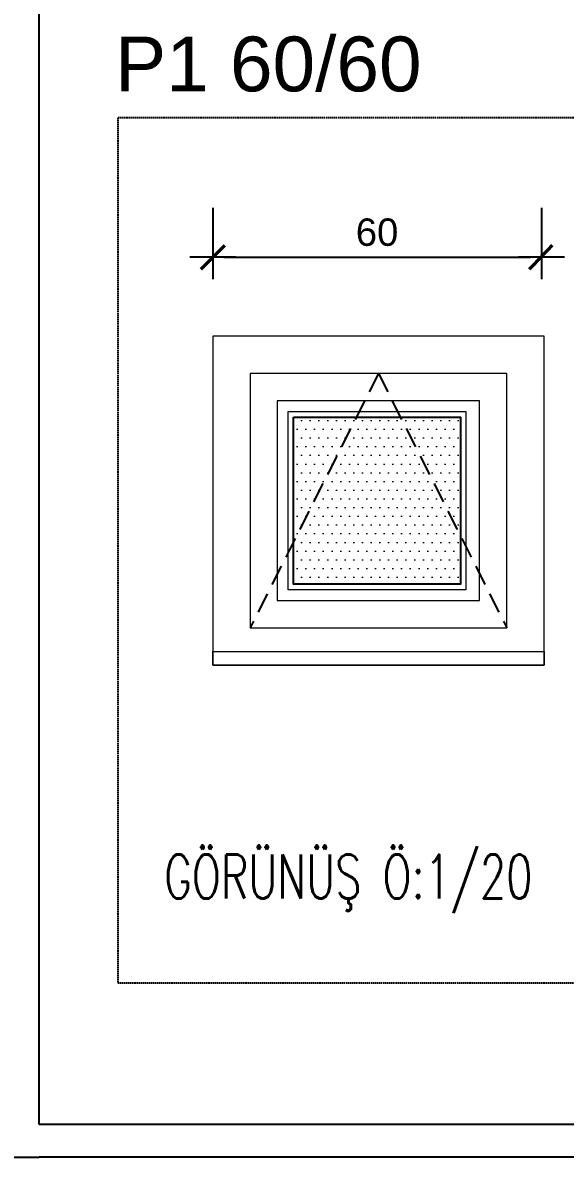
# Model space of a CAD drawing. Header units: centimetres. Extents: x -373760 to 14750, y -122502 to 29584.
# Drawn here: x -174430 to -171955, y -86589 to -81415 of the extents above; entities that cross this region are included whole.
import ezdxf
from ezdxf.enums import TextEntityAlignment as Align

# ---------------------------------------------------------------- set-up
doc = ezdxf.new("R2010")
doc.units = ezdxf.units.CM
for name, pattern in [('DASHED2', [0.375, 0.25, -0.125]), ('HIDDEN', [0.375, 0.25, -0.125]), ('HIDDEN2', [0.1875, 0.125, -0.0625])]:
    doc.linetypes.add(name, pattern=pattern)
for name, color, linetype, lineweight in [('Cam KGK', 131, 'Continuous', 5), ('hidden', 2, 'HIDDEN', 20), ('İZDÜŞÜM-TEKAY', 252, 'DASHED2', 25), ('KAPI', 205, 'Continuous', 25), ('MS denizlik', 233, 'Continuous', 18), ('OLCU', 7, 'Continuous', 25), ('OLCU IC DUSEY', 33, 'Continuous', 20), ('YAZI', 5, 'Continuous', 0), ('ÖLÇÜ', 3, 'Continuous', 25)]:
    doc.layers.add(name, color=color, linetype=linetype, lineweight=lineweight)
for name, color, linetype in [('CER', 4, 'Continuous'), ('KESIK-015', 252, 'HIDDEN2'), ('Tarama', 253, 'Continuous')]:
    doc.layers.add(name, color=color, linetype=linetype)
doc.layers.add('TAŞ GRİ İNCE', color=7, linetype='Continuous', lineweight=20, true_color=0x3b617d)
doc.styles.add('ARıAL', font='arial.ttf')
doc.styles.add('POZ', font='romanstw.shx', dxfattribs={"width": 0.8})
doc.styles.get("Standard").update_dxf_attribs({"font": 'arial.ttf'})
doc.dimstyles.new('içölçü', dxfattribs={"dimtxt": 10, "dimasz": 5, "dimexe": 4, "dimexo": 1, "dimgap": 1, "dimtad": 2, "dimdec": 0, "dimzin": 0, "dimdsep": 46, "dimtxsty": 'Standard', "dimblk": 'ARCHTICK', "dimcen": 1, "dimdle": 3, "dimadec": 0, "dimazin": 0, "dimtfac": 1, "dimtdec": 0, "dimtofl": 0, "dimtmove": 0, "dimatfit": 3, "dimldrblk": 'ARCHTICK', "dimfxl": 1, "dimtolj": 1, "dimtzin": 0, "dimarcsym": 0})

# ---------------------------------------------------------------- blocks, each defined once
blk = doc.blocks.new('SAG1')
at = {"layer": 'OLCU', "color": 1}
for p, q in [((0, -4.5), (0, 2)), ((-2.1, 0), (2.1, 0))]:
    blk.add_line(p, q, dxfattribs=at)
at = {"layer": 'OLCU', "color": 1, "const_width": 0.3}
blk.add_lwpolyline([(-1.1, -1.1), (1.1, 1.1)], dxfattribs=at)
blk = doc.blocks.new('SOL1')
at = {"color": 1, "const_width": 0.3}
blk.add_lwpolyline([(-1.1, -1.1), (1, 1.1)], dxfattribs=at)
at = {"layer": 'OLCU', "color": 1}
for p, q in [((0, 4.5), (0, -2)), ((2.1, 0), (-2.1, 0))]:
    blk.add_line(p, q, dxfattribs=at)
blk = doc.blocks.new('*D728')
at = {"layer": 'Defpoints', "color": 0, "transparency": 16777216}
for p in [(15743.13, -7861.47), (15683.17, -7883.27), (15743.13, -7883.27)]:
    blk.add_point(p, dxfattribs=at)
at = {"layer": 'OLCU IC DUSEY', "color": 145, "lineweight": -2, "transparency": 16777216}
blk.add_line((15685.17, -7861.47), (15741.13, -7861.47), dxfattribs=at)
at = {"layer": 'OLCU IC DUSEY', "color": 145, "lineweight": -2, "transparency": 16777216, "xscale": 2, "yscale": 2, "zscale": 2, "rotation": 180}
blk.add_blockref('SAG1', (15683.17, -7861.47), dxfattribs=at)
at = {"layer": 'OLCU IC DUSEY', "color": 145, "lineweight": -2, "transparency": 16777216, "xscale": 2, "yscale": 2, "zscale": 2}
blk.add_blockref('SOL1', (15743.13, -7861.47), dxfattribs=at)
at = {"layer": 'OLCU IC DUSEY', "color": 1, "transparency": 16777216, "insert": (15713.15, -7856.92), "char_height": 5, "attachment_point": 5, "style": 'ARıAL'}
blk.add_mtext('\\A1;60', dxfattribs=at)
blk = doc.blocks.new('_ArchTick')
at = {"color": 0, "linetype": 'ByBlock', "const_width": 0.15}
blk.add_lwpolyline([(-0.5, -0.5), (0.5, 0.5)], dxfattribs=at)
blk = doc.blocks.new('QD')
at = {"layer": 'Tarama', "lineweight": 0, "ltscale": 20}
h = blk.add_hatch(dxfattribs=at)
h.set_pattern_fill('DOTS', color=251)
h.set_pattern_definition([(0, (-2031021.3786, 1835508.6023), (0.79375, 1.5875), [0, -1.5875])])
h.paths.add_polyline_path([(32.07, 72.7), (62.51, 72.7), (62.51, 103.19), (32.07, 103.19)])
at = {"layer": 'Cam KGK', "ltscale": 0.5}
blk.add_lwpolyline([(31.07, 104.19), (63.51, 104.19), (63.51, 71.7), (31.07, 71.7)], close=True, dxfattribs=at)
at = {"layer": 'hidden', "color": 252, "ltscale": 15}
blk.add_line((77.77, 57.94), (17.31, 57.94), dxfattribs=at)
at = {"layer": 'İZDÜŞÜM-TEKAY'}
blk.add_lwpolyline([(224.54, 157.8), (0, 157.8), (0, 0), (224.54, 0)], close=True, dxfattribs=at)
at = {"layer": 'KAPI', "ltscale": 0.5}
blk.add_lwpolyline([(32.07, 103.19), (62.51, 103.19), (62.51, 72.7), (32.07, 72.7)], close=True, dxfattribs=at)
at = {"layer": 'KESIK-015', "ltscale": 30}
for q in [(24.11, 64.74), (70.97, 64.74)]:
    blk.add_line((47.54, 111.14), q, dxfattribs=at)
at = {"layer": 'MS denizlik'}
blk.add_lwpolyline([(17.31, 60.44), (77.77, 60.44), (77.77, 57.94), (17.31, 57.94), (17.31, 60.44), (17.31, 60.44)], dxfattribs=at)
at = {"layer": 'TAŞ GRİ İNCE', "ltscale": 5}
for points in [[(77.77, 117.94), (17.31, 117.94), (17.31, 57.94), (77.77, 57.94)], [(70.97, 111.14), (24.11, 111.14), (24.11, 64.74), (70.97, 64.74)], [(65.99, 106.16), (29.09, 106.16), (29.09, 69.72), (65.99, 69.72)]]:
    blk.add_lwpolyline(points, close=True, dxfattribs=at)
at = {"layer": 'YAZI', "lineweight": 70, "style": 'POZ', "width": 0.7}
blk.add_text('GÖRÜNÜŞ Ö:1/20', height=8, dxfattribs=at).set_placement((75.65, 15.38), align=Align.RIGHT)
at = {"layer": 'YAZI', "insert": (-0.51, 167.53), "char_height": 10, "width": 4439.1091, "attachment_point": 4}
blk.add_mtext('P1 60/60', dxfattribs=at)
at = {"layer": 'OLCU IC DUSEY'}
dim = blk.add_linear_dim(base=(77.27, 132.34), p1=(17.31, 110.55), p2=(77.27, 110.55), dimstyle='içölçü', override={"dimscale": 1, "dimtxt": 5}, dxfattribs=at)
dim.commit()
dim.dimension.update_dxf_attribs({"geometry": '*D728', "text_midpoint": (47.29, 136.89), "insert": (-15665.86, 7993.81)})

msp = doc.modelspace()

# ---------------------------------------------------------------- linework, layer by layer
at = {"layer": 'CER', "color": 2}
for points in [[(-174354.96, -56588.86), (-182436.51, -56588.86), (-182436.51, -86588.86), (-174354.96, -86588.86)], [(-174354.96, -56588.86), (-161637.4, -56674.18), (-161637.4, -86588.86), (-174354.96, -86588.86)], [(-174355.97, -56738.86), (-161787.4, -56823.18), (-161787.4, -86438.86), (-174354.96, -86438.86)], [(-174354.96, -86438.86), (-174354.96, -56738.87)]]:
    msp.add_lwpolyline(points, dxfattribs=at)

# ---------------------------------------------------------------- block references
at = {"layer": 'ÖLÇÜ', "xscale": 25, "yscale": 25, "zscale": 25}
msp.add_blockref('QD', (-173996.21, -85793.13), dxfattribs=at)

doc.saveas('drawing.dxf')
